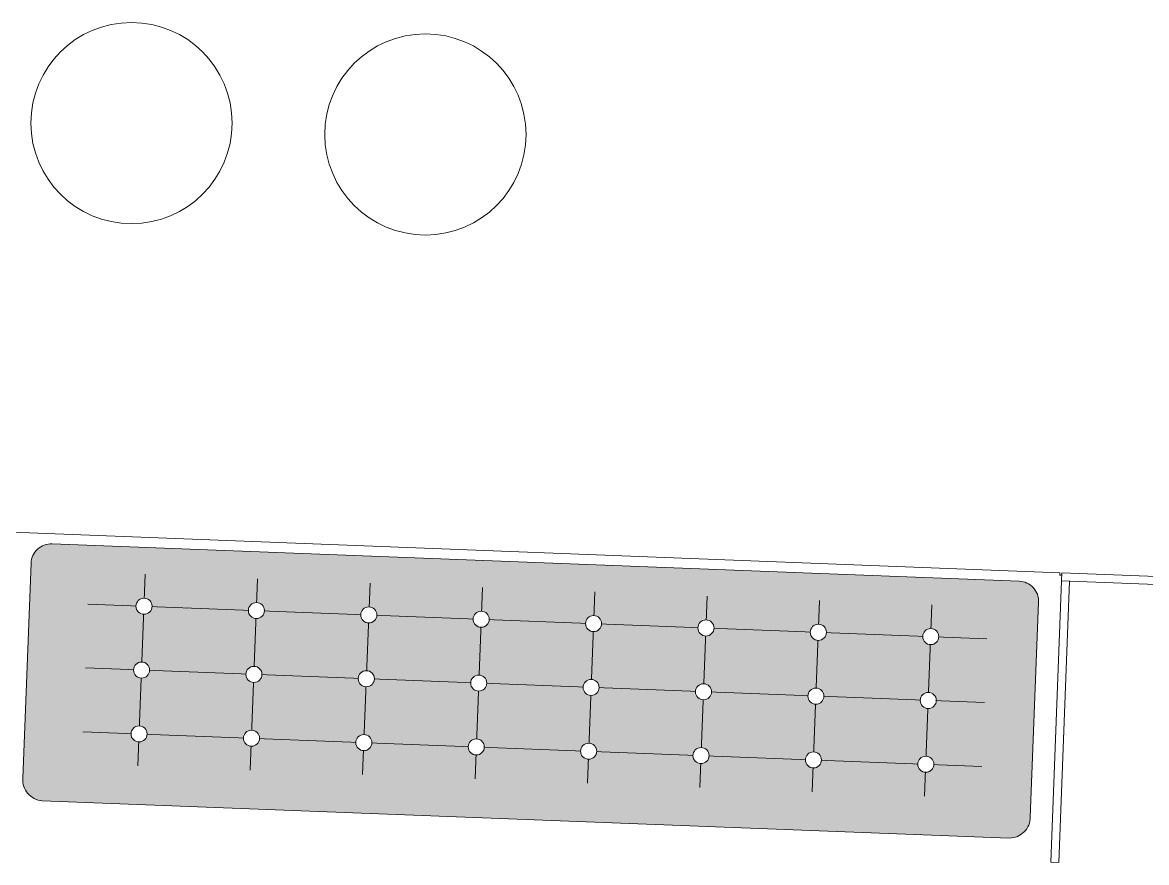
# Model space of a CAD drawing. Header units: millimetres. Extents: x 32078 to 83548, y -4690 to 56252.
# Drawn here: x 44369 to 47162, y 18677 to 20765 of the extents above; entities that cross this region are included whole.
import ezdxf

# ---------------------------------------------------------------- set-up
doc = ezdxf.new("R2010")
doc.units = ezdxf.units.MM
doc.header["$MEASUREMENT"] = 0
for name, color, linetype, lineweight in [('FIXT-JNRY-PART', 42, 'Continuous', 0), ('FURN-PLNT', 211, 'Continuous', 0), ('FURN-STOR', 213, 'Continuous', 0), ('WALL-LNIG', 1, 'Continuous', 0)]:
    doc.layers.add(name, color=color, linetype=linetype, lineweight=lineweight)

msp = doc.modelspace()

# ---------------------------------------------------------------- linework, layer by layer
at = {"layer": 'FURN-PLNT'}
for p, q in [((44674.5, 19393.6), (44656.1, 18917.7)), ((44953.7, 19382.8), (44935.3, 18906.9)), ((45232.9, 19372), (45214.5, 18896.1)), ((45512.2, 19361.2), (45493.8, 18885.3)), ((45791.4, 19350.4), (45773, 18874.5)), ((46070.6, 19339.7), (46052.3, 18863.7)), ((46349.9, 19328.9), (46331.5, 18853)), ((44531.8, 19319.7), (46765.7, 19233.4)), ((46629.1, 19318.1), (46610.7, 18842.2)), ((44525.7, 19161.1), (46759.5, 19074.7)), ((44519.5, 19002.4), (46753.4, 18916.1))]:
    msp.add_line(p, q, dxfattribs=at)
at = {"layer": 'FURN-STOR'}
for centre in [(44640.3, 20515.2), (45370.5, 20487)]:
    msp.add_circle(centre, 250, dxfattribs=at)

# ---------------------------------------------------------------- wipeouts: each hides what was drawn before it
for points in [[(46919.3, 18684.3), (46946.9, 19397.7), (46921.9, 19398.7), (46895.3, 18710.2)], [(44316.2, 18784.8), (44974.5, 18759.4), (44975.5, 18784.4), (44342.2, 18808.9)]]:
    msp.add_wipeout(points).dxf.layer = 'FIXT-JNRY-PART'

# ---------------------------------------------------------------- next in the draw order: linework, layer by layer
at = {"layer": 'FIXT-JNRY-PART', "flags": 128}
msp.add_lwpolyline([(44338.6, 19492.5), (44343.6, 19492.3), (44343.8, 19498.3), (46946.9, 19397.7), (46946.6, 19391.7), (46951.6, 19391.5)], dxfattribs=at)
at = {"layer": 'WALL-LNIG', "flags": 128}
msp.add_lwpolyline([(48256, 19347.1), (46951.9, 19397.5), (46951.1, 19377.5), (48255.2, 19327.1), (48256, 19347.1)], close=True, dxfattribs=at)

# ---------------------------------------------------------------- next in the draw order: wipeouts: each hides what was drawn before it
msp.add_wipeout([(45627.8, 18734.2), (44974.5, 18759.4), (44975.5, 18784.4), (45628.7, 18759.1)]).dxf.layer = 'FIXT-JNRY-PART'

# ---------------------------------------------------------------- next in the draw order: wipeouts: each hides what was drawn before it
msp.add_wipeout([(45627.8, 18734.2), (46281, 18708.9), (46282, 18733.9), (45628.7, 18759.1)]).dxf.layer = 'FIXT-JNRY-PART'

# ---------------------------------------------------------------- next in the draw order: wipeouts: each hides what was drawn before it
msp.add_wipeout([(46919.3, 18684.3), (46281, 18708.9), (46282, 18733.9), (46895.3, 18710.2)]).dxf.layer = 'FIXT-JNRY-PART'

# ---------------------------------------------------------------- next in the draw order: hatches: boundary and pattern name
at = {"layer": 'FURN-PLNT'}
msp.add_hatch(color=7, dxfattribs=at).paths.add_polyline_path([(44390.9, 19421.5, -0.414214), (44442.8, 19469.5), (46846, 19376.6, -0.414214), (46894, 19324.7), (46873.4, 18790.1, -0.414214), (46821.3, 18738.1), (44418.1, 18830.9, -0.414214), (44370.2, 18886.8)])

# ---------------------------------------------------------------- next in the draw order: linework, layer by layer
at = {"layer": 'FURN-PLNT', "flags": 128}
msp.add_lwpolyline([(44390.9, 19421.5, -0.414214), (44442.8, 19469.5), (46846, 19376.6, -0.414214), (46894, 19324.7), (46873.4, 18790.1, -0.414214), (46821.3, 18738.1), (44418.1, 18830.9, -0.414214), (44370.2, 18886.8), (44390.9, 19421.5)], format="xyb", close=True, dxfattribs=at)
at = {"layer": 'WALL-LNIG', "flags": 128}
msp.add_lwpolyline([(46944.1, 18677.3), (46971.1, 19376.8), (46951.1, 19377.5), (46924.1, 18678.1), (46944.1, 18677.3)], close=True, dxfattribs=at)

# ---------------------------------------------------------------- next in the draw order: wipeouts: each hides what was drawn before it
for points in [[(44691.4, 19313.5), (44691.4, 19314.8), (44691.3, 19316), (44691.2, 19317.3), (44691, 19318.5), (44690.6, 19319.7), (44690.3, 19320.9), (44689.8, 19322.1), (44689.3, 19323.2), (44688.7, 19324.3), (44688, 19325.4), (44687.3, 19326.4), (44686.5, 19327.4), (44685.6, 19328.3), (44684.7, 19329.2), (44683.8, 19330), (44682.8, 19330.8), (44681.7, 19331.4), (44680.6, 19332), (44679.5, 19332.6), (44678.3, 19333.1), (44677.1, 19333.5), (44675.9, 19333.8), (44674.7, 19334), (44673.4, 19334.2), (44672.2, 19334.3), (44670.9, 19334.3), (44669.7, 19334.2), (44668.4, 19334.1), (44667.2, 19333.8), (44666, 19333.5), (44664.8, 19333.2), (44663.6, 19332.7), (44662.5, 19332.2), (44661.3, 19331.6), (44660.3, 19330.9), (44659.3, 19330.2), (44658.3, 19329.4), (44657.4, 19328.5), (44656.5, 19327.6), (44655.7, 19326.7), (44654.9, 19325.7), (44654.3, 19324.6), (44653.6, 19323.5), (44653.1, 19322.4), (44652.6, 19321.2), (44652.2, 19320), (44651.9, 19318.8), (44651.7, 19317.6), (44651.5, 19316.3), (44651.4, 19315.1), (44651.4, 19313.8), (44651.5, 19312.6), (44651.6, 19311.3), (44651.9, 19310.1), (44652.2, 19308.9), (44652.5, 19307.7), (44653, 19306.5), (44653.5, 19305.3), (44654.1, 19304.2), (44654.8, 19303.2), (44655.5, 19302.1), (44656.3, 19301.2), (44657.2, 19300.3), (44658.1, 19299.4), (44659, 19298.6), (44660, 19297.8), (44661.1, 19297.2), (44662.2, 19296.5), (44663.3, 19296), (44664.5, 19295.5), (44665.7, 19295.1), (44666.9, 19294.8), (44668.1, 19294.6), (44669.4, 19294.4), (44670.6, 19294.3), (44671.9, 19294.3), (44673.1, 19294.4), (44674.4, 19294.5), (44675.6, 19294.7), (44676.8, 19295), (44678, 19295.4), (44679.2, 19295.9), (44680.4, 19296.4), (44681.5, 19297), (44682.5, 19297.7), (44683.5, 19298.4), (44684.5, 19299.2), (44685.4, 19300), (44686.3, 19301), (44687.1, 19301.9), (44687.9, 19302.9), (44688.5, 19304), (44689.2, 19305.1), (44689.7, 19306.2), (44690.2, 19307.4), (44690.6, 19308.6), (44690.9, 19309.8), (44691.1, 19311)], [(44970.6, 19302.7), (44970.6, 19304), (44970.6, 19305.2), (44970.4, 19306.5), (44970.2, 19307.7), (44969.9, 19308.9), (44969.5, 19310.1), (44969.1, 19311.3), (44968.5, 19312.5), (44967.9, 19313.6), (44967.3, 19314.6), (44966.5, 19315.6), (44965.7, 19316.6), (44964.9, 19317.5), (44964, 19318.4), (44963, 19319.2), (44962, 19320), (44960.9, 19320.6), (44959.8, 19321.3), (44958.7, 19321.8), (44957.6, 19322.3), (44956.4, 19322.7), (44955.1, 19323), (44953.9, 19323.2), (44952.7, 19323.4), (44951.4, 19323.5), (44950.2, 19323.5), (44948.9, 19323.4), (44947.7, 19323.3), (44946.4, 19323.1), (44945.2, 19322.7), (44944, 19322.4), (44942.8, 19321.9), (44941.7, 19321.4), (44940.6, 19320.8), (44939.5, 19320.1), (44938.5, 19319.4), (44937.5, 19318.6), (44936.6, 19317.7), (44935.7, 19316.8), (44934.9, 19315.9), (44934.2, 19314.9), (44933.5, 19313.8), (44932.9, 19312.7), (44932.3, 19311.6), (44931.9, 19310.4), (44931.5, 19309.2), (44931.2, 19308), (44930.9, 19306.8), (44930.7, 19305.5), (44930.7, 19304.3), (44930.6, 19303), (44930.7, 19301.8), (44930.9, 19300.5), (44931.1, 19299.3), (44931.4, 19298.1), (44931.8, 19296.9), (44932.2, 19295.7), (44932.8, 19294.5), (44933.4, 19293.4), (44934, 19292.4), (44934.7, 19291.4), (44935.5, 19290.4), (44936.4, 19289.5), (44937.3, 19288.6), (44938.3, 19287.8), (44939.3, 19287), (44940.3, 19286.4), (44941.4, 19285.7), (44942.6, 19285.2), (44943.7, 19284.7), (44944.9, 19284.3), (44946.1, 19284), (44947.4, 19283.8), (44948.6, 19283.6), (44949.9, 19283.5), (44951.1, 19283.5), (44952.4, 19283.6), (44953.6, 19283.7), (44954.9, 19284), (44956.1, 19284.3), (44957.3, 19284.6), (44958.5, 19285.1), (44959.6, 19285.6), (44960.7, 19286.2), (44961.8, 19286.9), (44962.8, 19287.6), (44963.8, 19288.4), (44964.7, 19289.3), (44965.5, 19290.2), (44966.4, 19291.1), (44967.1, 19292.1), (44967.8, 19293.2), (44968.4, 19294.3), (44968.9, 19295.4), (44969.4, 19296.6), (44969.8, 19297.8), (44970.1, 19299), (44970.4, 19300.2)], [(45249.9, 19291.9), (45249.9, 19293.2), (45249.8, 19294.4), (45249.7, 19295.7), (45249.4, 19296.9), (45249.1, 19298.2), (45248.7, 19299.3), (45248.3, 19300.5), (45247.8, 19301.7), (45247.2, 19302.8), (45246.5, 19303.8), (45245.8, 19304.9), (45245, 19305.8), (45244.1, 19306.7), (45243.2, 19307.6), (45242.2, 19308.4), (45241.2, 19309.2), (45240.2, 19309.9), (45239.1, 19310.5), (45238, 19311), (45236.8, 19311.5), (45235.6, 19311.9), (45234.4, 19312.2), (45233.1, 19312.4), (45231.9, 19312.6), (45230.6, 19312.7), (45229.4, 19312.7), (45228.1, 19312.6), (45226.9, 19312.5), (45225.7, 19312.3), (45224.4, 19312), (45223.2, 19311.6), (45222.1, 19311.1), (45220.9, 19310.6), (45219.8, 19310), (45218.8, 19309.3), (45217.7, 19308.6), (45216.8, 19307.8), (45215.8, 19307), (45215, 19306), (45214.2, 19305.1), (45213.4, 19304.1), (45212.7, 19303), (45212.1, 19301.9), (45211.6, 19300.8), (45211.1, 19299.6), (45210.7, 19298.4), (45210.4, 19297.2), (45210.1, 19296), (45210, 19294.7), (45209.9, 19293.5), (45209.9, 19292.2), (45210, 19291), (45210.1, 19289.7), (45210.3, 19288.5), (45210.6, 19287.3), (45211, 19286.1), (45211.5, 19284.9), (45212, 19283.8), (45212.6, 19282.7), (45213.3, 19281.6), (45214, 19280.6), (45214.8, 19279.6), (45215.6, 19278.7), (45216.5, 19277.8), (45217.5, 19277), (45218.5, 19276.2), (45219.6, 19275.6), (45220.7, 19275), (45221.8, 19274.4), (45223, 19273.9), (45224.2, 19273.5), (45225.4, 19273.2), (45226.6, 19273), (45227.9, 19272.8), (45229.1, 19272.7), (45230.4, 19272.7), (45231.6, 19272.8), (45232.9, 19272.9), (45234.1, 19273.2), (45235.3, 19273.5), (45236.5, 19273.8), (45237.7, 19274.3), (45238.8, 19274.8), (45239.9, 19275.4), (45241, 19276.1), (45242, 19276.8), (45243, 19277.6), (45243.9, 19278.5), (45244.8, 19279.4), (45245.6, 19280.3), (45246.3, 19281.3), (45247, 19282.4), (45247.6, 19283.5), (45248.2, 19284.6), (45248.6, 19285.8), (45249, 19287), (45249.4, 19288.2), (45249.6, 19289.4)], [(45529.1, 19281.1), (45529.1, 19282.4), (45529, 19283.7), (45528.9, 19284.9), (45528.7, 19286.1), (45528.4, 19287.4), (45528, 19288.6), (45527.5, 19289.7), (45527, 19290.9), (45526.4, 19292), (45525.7, 19293), (45525, 19294.1), (45524.2, 19295), (45523.4, 19296), (45522.4, 19296.8), (45521.5, 19297.6), (45520.5, 19298.4), (45519.4, 19299.1), (45518.3, 19299.7), (45517.2, 19300.2), (45516, 19300.7), (45514.8, 19301.1), (45513.6, 19301.4), (45512.4, 19301.6), (45511.1, 19301.8), (45509.9, 19301.9), (45508.6, 19301.9), (45507.4, 19301.8), (45506.1, 19301.7), (45504.9, 19301.5), (45503.7, 19301.2), (45502.5, 19300.8), (45501.3, 19300.3), (45500.2, 19299.8), (45499.1, 19299.2), (45498, 19298.5), (45497, 19297.8), (45496, 19297), (45495.1, 19296.2), (45494.2, 19295.3), (45493.4, 19294.3), (45492.7, 19293.3), (45492, 19292.2), (45491.4, 19291.1), (45490.8, 19290), (45490.3, 19288.8), (45489.9, 19287.6), (45489.6, 19286.4), (45489.4, 19285.2), (45489.2, 19283.9), (45489.1, 19282.7), (45489.1, 19281.4), (45489.2, 19280.2), (45489.3, 19278.9), (45489.6, 19277.7), (45489.9, 19276.5), (45490.2, 19275.3), (45490.7, 19274.1), (45491.2, 19273), (45491.8, 19271.9), (45492.5, 19270.8), (45493.2, 19269.8), (45494, 19268.8), (45494.9, 19267.9), (45495.8, 19267), (45496.7, 19266.2), (45497.8, 19265.5), (45498.8, 19264.8), (45499.9, 19264.2), (45501, 19263.6), (45502.2, 19263.2), (45503.4, 19262.8), (45504.6, 19262.4), (45505.8, 19262.2), (45507.1, 19262), (45508.3, 19261.9), (45509.6, 19261.9), (45510.9, 19262), (45512.1, 19262.1), (45513.3, 19262.4), (45514.6, 19262.7), (45515.8, 19263.1), (45516.9, 19263.5), (45518.1, 19264), (45519.2, 19264.6), (45520.2, 19265.3), (45521.3, 19266), (45522.2, 19266.8), (45523.2, 19267.7), (45524, 19268.6), (45524.8, 19269.5), (45525.6, 19270.6), (45526.3, 19271.6), (45526.9, 19272.7), (45527.4, 19273.8), (45527.9, 19275), (45528.3, 19276.2), (45528.6, 19277.4), (45528.8, 19278.6)], [(45808.3, 19270.4), (45808.3, 19271.6), (45808.3, 19272.9), (45808.1, 19274.1), (45807.9, 19275.3), (45807.6, 19276.6), (45807.2, 19277.8), (45806.8, 19278.9), (45806.2, 19280.1), (45805.6, 19281.2), (45805, 19282.2), (45804.2, 19283.3), (45803.4, 19284.2), (45802.6, 19285.2), (45801.7, 19286), (45800.7, 19286.8), (45799.7, 19287.6), (45798.7, 19288.3), (45797.6, 19288.9), (45796.4, 19289.4), (45795.3, 19289.9), (45794.1, 19290.3), (45792.9, 19290.6), (45791.6, 19290.9), (45790.4, 19291), (45789.1, 19291.1), (45787.9, 19291.1), (45786.6, 19291.1), (45785.4, 19290.9), (45784.1, 19290.7), (45782.9, 19290.4), (45781.7, 19290), (45780.5, 19289.5), (45779.4, 19289), (45778.3, 19288.4), (45777.2, 19287.7), (45776.2, 19287), (45775.2, 19286.2), (45774.3, 19285.4), (45773.4, 19284.5), (45772.6, 19283.5), (45771.9, 19282.5), (45771.2, 19281.4), (45770.6, 19280.3), (45770.1, 19279.2), (45769.6, 19278), (45769.2, 19276.8), (45768.9, 19275.6), (45768.6, 19274.4), (45768.5, 19273.2), (45768.4, 19271.9), (45768.4, 19270.6), (45768.4, 19269.4), (45768.6, 19268.1), (45768.8, 19266.9), (45769.1, 19265.7), (45769.5, 19264.5), (45769.9, 19263.3), (45770.5, 19262.2), (45771.1, 19261.1), (45771.7, 19260), (45772.5, 19259), (45773.3, 19258), (45774.1, 19257.1), (45775, 19256.2), (45776, 19255.4), (45777, 19254.7), (45778, 19254), (45779.1, 19253.4), (45780.3, 19252.8), (45781.4, 19252.4), (45782.6, 19252), (45783.8, 19251.6), (45785.1, 19251.4), (45786.3, 19251.2), (45787.6, 19251.1), (45788.8, 19251.1), (45790.1, 19251.2), (45791.3, 19251.4), (45792.6, 19251.6), (45793.8, 19251.9), (45795, 19252.3), (45796.2, 19252.7), (45797.3, 19253.2), (45798.4, 19253.8), (45799.5, 19254.5), (45800.5, 19255.2), (45801.5, 19256), (45802.4, 19256.9), (45803.3, 19257.8), (45804.1, 19258.8), (45804.8, 19259.8), (45805.5, 19260.8), (45806.1, 19261.9), (45806.6, 19263.1), (45807.1, 19264.2), (45807.5, 19265.4), (45807.8, 19266.6), (45808.1, 19267.9)], [(46087.6, 19259.6), (46087.6, 19260.8), (46087.5, 19262.1), (46087.4, 19263.3), (46087.1, 19264.6), (46086.8, 19265.8), (46086.5, 19267), (46086, 19268.1), (46085.5, 19269.3), (46084.9, 19270.4), (46084.2, 19271.5), (46083.5, 19272.5), (46082.7, 19273.5), (46081.8, 19274.4), (46080.9, 19275.2), (46080, 19276.1), (46078.9, 19276.8), (46077.9, 19277.5), (46076.8, 19278.1), (46075.7, 19278.6), (46074.5, 19279.1), (46073.3, 19279.5), (46072.1, 19279.8), (46070.9, 19280.1), (46069.6, 19280.2), (46068.4, 19280.3), (46067.1, 19280.3), (46065.8, 19280.3), (46064.6, 19280.1), (46063.4, 19279.9), (46062.1, 19279.6), (46060.9, 19279.2), (46059.8, 19278.7), (46058.6, 19278.2), (46057.5, 19277.6), (46056.5, 19277), (46055.4, 19276.2), (46054.5, 19275.4), (46053.5, 19274.6), (46052.7, 19273.7), (46051.9, 19272.7), (46051.1, 19271.7), (46050.4, 19270.6), (46049.8, 19269.5), (46049.3, 19268.4), (46048.8, 19267.2), (46048.4, 19266.1), (46048.1, 19264.8), (46047.9, 19263.6), (46047.7, 19262.4), (46047.6, 19261.1), (46047.6, 19259.9), (46047.7, 19258.6), (46047.8, 19257.3), (46048, 19256.1), (46048.3, 19254.9), (46048.7, 19253.7), (46049.2, 19252.5), (46049.7, 19251.4), (46050.3, 19250.3), (46051, 19249.2), (46051.7, 19248.2), (46052.5, 19247.2), (46053.3, 19246.3), (46054.3, 19245.4), (46055.2, 19244.6), (46056.2, 19243.9), (46057.3, 19243.2), (46058.4, 19242.6), (46059.5, 19242), (46060.7, 19241.6), (46061.9, 19241.2), (46063.1, 19240.8), (46064.3, 19240.6), (46065.6, 19240.4), (46066.8, 19240.4), (46068.1, 19240.3), (46069.3, 19240.4), (46070.6, 19240.6), (46071.8, 19240.8), (46073, 19241.1), (46074.2, 19241.5), (46075.4, 19241.9), (46076.5, 19242.5), (46077.6, 19243), (46078.7, 19243.7), (46079.7, 19244.4), (46080.7, 19245.2), (46081.6, 19246.1), (46082.5, 19247), (46083.3, 19248), (46084, 19249), (46084.7, 19250), (46085.3, 19251.1), (46085.9, 19252.3), (46086.4, 19253.4), (46086.7, 19254.6), (46087.1, 19255.8), (46087.3, 19257.1)], [(46366.8, 19248.8), (46366.8, 19250), (46366.7, 19251.3), (46366.6, 19252.5), (46366.4, 19253.8), (46366.1, 19255), (46365.7, 19256.2), (46365.2, 19257.4), (46364.7, 19258.5), (46364.1, 19259.6), (46363.4, 19260.7), (46362.7, 19261.7), (46361.9, 19262.7), (46361.1, 19263.6), (46360.2, 19264.5), (46359.2, 19265.3), (46358.2, 19266), (46357.1, 19266.7), (46356, 19267.3), (46354.9, 19267.8), (46353.7, 19268.3), (46352.5, 19268.7), (46351.3, 19269), (46350.1, 19269.3), (46348.8, 19269.4), (46347.6, 19269.5), (46346.3, 19269.5), (46345.1, 19269.5), (46343.8, 19269.3), (46342.6, 19269.1), (46341.4, 19268.8), (46340.2, 19268.4), (46339, 19268), (46337.9, 19267.4), (46336.8, 19266.8), (46335.7, 19266.2), (46334.7, 19265.4), (46333.7, 19264.6), (46332.8, 19263.8), (46331.9, 19262.9), (46331.1, 19261.9), (46330.4, 19260.9), (46329.7, 19259.8), (46329.1, 19258.8), (46328.5, 19257.6), (46328.1, 19256.5), (46327.7, 19255.3), (46327.3, 19254), (46327.1, 19252.8), (46326.9, 19251.6), (46326.8, 19250.3), (46326.8, 19249.1), (46326.9, 19247.8), (46327, 19246.6), (46327.3, 19245.3), (46327.6, 19244.1), (46328, 19242.9), (46328.4, 19241.7), (46328.9, 19240.6), (46329.5, 19239.5), (46330.2, 19238.4), (46330.9, 19237.4), (46331.7, 19236.4), (46332.6, 19235.5), (46333.5, 19234.6), (46334.4, 19233.8), (46335.5, 19233.1), (46336.5, 19232.4), (46337.6, 19231.8), (46338.7, 19231.2), (46339.9, 19230.8), (46341.1, 19230.4), (46342.3, 19230.1), (46343.5, 19229.8), (46344.8, 19229.6), (46346, 19229.6), (46347.3, 19229.6), (46348.6, 19229.6), (46349.8, 19229.8), (46351, 19230), (46352.3, 19230.3), (46353.5, 19230.7), (46354.6, 19231.1), (46355.8, 19231.7), (46356.9, 19232.3), (46357.9, 19232.9), (46359, 19233.7), (46359.9, 19234.4), (46360.9, 19235.3), (46361.7, 19236.2), (46362.5, 19237.2), (46363.3, 19238.2), (46364, 19239.2), (46364.6, 19240.3), (46365.1, 19241.5), (46365.6, 19242.6), (46366, 19243.8), (46366.3, 19245), (46366.6, 19246.3)], [(46646, 19238), (46646.1, 19239.2), (46646, 19240.5), (46645.8, 19241.7), (46645.6, 19243), (46645.3, 19244.2), (46644.9, 19245.4), (46644.5, 19246.6), (46643.9, 19247.7), (46643.3, 19248.8), (46642.7, 19249.9), (46641.9, 19250.9), (46641.2, 19251.9), (46640.3, 19252.8), (46639.4, 19253.7), (46638.4, 19254.5), (46637.4, 19255.2), (46636.4, 19255.9), (46635.3, 19256.5), (46634.1, 19257.1), (46633, 19257.5), (46631.8, 19257.9), (46630.6, 19258.2), (46629.3, 19258.5), (46628.1, 19258.7), (46626.8, 19258.7), (46625.6, 19258.7), (46624.3, 19258.7), (46623.1, 19258.5), (46621.8, 19258.3), (46620.6, 19258), (46619.4, 19257.6), (46618.2, 19257.2), (46617.1, 19256.6), (46616, 19256), (46614.9, 19255.4), (46613.9, 19254.6), (46612.9, 19253.9), (46612, 19253), (46611.1, 19252.1), (46610.3, 19251.1), (46609.6, 19250.1), (46608.9, 19249.1), (46608.3, 19248), (46607.8, 19246.8), (46607.3, 19245.7), (46606.9, 19244.5), (46606.6, 19243.3), (46606.3, 19242), (46606.2, 19240.8), (46606.1, 19239.5), (46606.1, 19238.3), (46606.1, 19237), (46606.3, 19235.8), (46606.5, 19234.5), (46606.8, 19233.3), (46607.2, 19232.1), (46607.6, 19230.9), (46608.2, 19229.8), (46608.8, 19228.7), (46609.4, 19227.6), (46610.2, 19226.6), (46611, 19225.6), (46611.8, 19224.7), (46612.7, 19223.8), (46613.7, 19223), (46614.7, 19222.3), (46615.8, 19221.6), (46616.8, 19221), (46618, 19220.5), (46619.1, 19220), (46620.3, 19219.6), (46621.6, 19219.3), (46622.8, 19219), (46624, 19218.9), (46625.3, 19218.8), (46626.5, 19218.8), (46627.8, 19218.8), (46629, 19219), (46630.3, 19219.2), (46631.5, 19219.5), (46632.7, 19219.9), (46633.9, 19220.3), (46635, 19220.9), (46636.1, 19221.5), (46637.2, 19222.1), (46638.2, 19222.9), (46639.2, 19223.7), (46640.1, 19224.5), (46641, 19225.4), (46641.8, 19226.4), (46642.5, 19227.4), (46643.2, 19228.4), (46643.8, 19229.5), (46644.4, 19230.7), (46644.8, 19231.8), (46645.2, 19233), (46645.5, 19234.2), (46645.8, 19235.5)], [(44685.3, 19154.9), (44685.3, 19156.1), (44685.2, 19157.4), (44685, 19158.6), (44684.8, 19159.9), (44684.5, 19161.1), (44684.1, 19162.3), (44683.7, 19163.5), (44683.2, 19164.6), (44682.6, 19165.7), (44681.9, 19166.8), (44681.2, 19167.8), (44680.4, 19168.8), (44679.5, 19169.7), (44678.6, 19170.6), (44677.6, 19171.4), (44676.6, 19172.1), (44675.6, 19172.8), (44674.5, 19173.4), (44673.3, 19174), (44672.2, 19174.4), (44671, 19174.8), (44669.8, 19175.1), (44668.5, 19175.4), (44667.3, 19175.6), (44666, 19175.6), (44664.8, 19175.6), (44663.5, 19175.6), (44662.3, 19175.4), (44661.1, 19175.2), (44659.8, 19174.9), (44658.6, 19174.5), (44657.5, 19174.1), (44656.3, 19173.5), (44655.2, 19172.9), (44654.2, 19172.3), (44653.1, 19171.5), (44652.2, 19170.8), (44651.2, 19169.9), (44650.4, 19169), (44649.6, 19168), (44648.8, 19167), (44648.1, 19166), (44647.5, 19164.9), (44647, 19163.7), (44646.5, 19162.6), (44646.1, 19161.4), (44645.8, 19160.2), (44645.5, 19158.9), (44645.4, 19157.7), (44645.3, 19156.4), (44645.3, 19155.2), (44645.3, 19153.9), (44645.5, 19152.7), (44645.7, 19151.4), (44646, 19150.2), (44646.4, 19149), (44646.9, 19147.8), (44647.4, 19146.7), (44648, 19145.6), (44648.7, 19144.5), (44649.4, 19143.5), (44650.2, 19142.5), (44651, 19141.6), (44651.9, 19140.7), (44652.9, 19139.9), (44653.9, 19139.2), (44655, 19138.5), (44656.1, 19137.9), (44657.2, 19137.4), (44658.4, 19136.9), (44659.6, 19136.5), (44660.8, 19136.2), (44662, 19135.9), (44663.2, 19135.8), (44664.5, 19135.7), (44665.8, 19135.7), (44667, 19135.7), (44668.3, 19135.9), (44669.5, 19136.1), (44670.7, 19136.4), (44671.9, 19136.8), (44673.1, 19137.2), (44674.2, 19137.8), (44675.3, 19138.4), (44676.4, 19139), (44677.4, 19139.8), (44678.4, 19140.6), (44679.3, 19141.4), (44680.2, 19142.3), (44681, 19143.3), (44681.7, 19144.3), (44682.4, 19145.4), (44683, 19146.4), (44683.6, 19147.6), (44684, 19148.7), (44684.4, 19149.9), (44684.8, 19151.2), (44685, 19152.4)], [(44964.5, 19144.1), (44964.5, 19145.3), (44964.4, 19146.6), (44964.3, 19147.9), (44964.1, 19149.1), (44963.8, 19150.3), (44963.4, 19151.5), (44962.9, 19152.7), (44962.4, 19153.8), (44961.8, 19154.9), (44961.1, 19156), (44960.4, 19157), (44959.6, 19158), (44958.8, 19158.9), (44957.8, 19159.8), (44956.9, 19160.6), (44955.9, 19161.3), (44954.8, 19162), (44953.7, 19162.6), (44952.6, 19163.2), (44951.4, 19163.6), (44950.2, 19164), (44949, 19164.4), (44947.8, 19164.6), (44946.5, 19164.8), (44945.3, 19164.8), (44944, 19164.9), (44942.8, 19164.8), (44941.5, 19164.6), (44940.3, 19164.4), (44939.1, 19164.1), (44937.9, 19163.7), (44936.7, 19163.3), (44935.6, 19162.7), (44934.5, 19162.2), (44933.4, 19161.5), (44932.4, 19160.8), (44931.4, 19160), (44930.5, 19159.1), (44929.6, 19158.2), (44928.8, 19157.2), (44928, 19156.2), (44927.4, 19155.2), (44926.8, 19154.1), (44926.2, 19152.9), (44925.7, 19151.8), (44925.3, 19150.6), (44925, 19149.4), (44924.8, 19148.1), (44924.6, 19146.9), (44924.5, 19145.6), (44924.5, 19144.4), (44924.6, 19143.1), (44924.7, 19141.9), (44925, 19140.6), (44925.3, 19139.4), (44925.6, 19138.2), (44926.1, 19137.1), (44926.6, 19135.9), (44927.2, 19134.8), (44927.9, 19133.7), (44928.6, 19132.7), (44929.4, 19131.7), (44930.3, 19130.8), (44931.2, 19130), (44932.1, 19129.1), (44933.1, 19128.4), (44934.2, 19127.7), (44935.3, 19127.1), (44936.4, 19126.6), (44937.6, 19126.1), (44938.8, 19125.7), (44940, 19125.4), (44941.2, 19125.1), (44942.5, 19125), (44943.7, 19124.9), (44945, 19124.9), (44946.2, 19124.9), (44947.5, 19125.1), (44948.7, 19125.3), (44950, 19125.6), (44951.1, 19126), (44952.3, 19126.5), (44953.5, 19127), (44954.6, 19127.6), (44955.6, 19128.2), (44956.7, 19129), (44957.6, 19129.8), (44958.5, 19130.6), (44959.4, 19131.5), (44960.2, 19132.5), (44961, 19133.5), (44961.7, 19134.6), (44962.3, 19135.7), (44962.8, 19136.8), (44963.3, 19138), (44963.7, 19139.1), (44964, 19140.4), (44964.2, 19141.6)], [(45243.7, 19133.3), (45243.7, 19134.6), (45243.7, 19135.8), (45243.5, 19137.1), (45243.3, 19138.3), (45243, 19139.5), (45242.6, 19140.7), (45242.2, 19141.9), (45241.6, 19143), (45241, 19144.1), (45240.4, 19145.2), (45239.6, 19146.2), (45238.8, 19147.2), (45238, 19148.1), (45237.1, 19149), (45236.1, 19149.8), (45235.1, 19150.5), (45234.1, 19151.2), (45233, 19151.8), (45231.8, 19152.4), (45230.7, 19152.8), (45229.5, 19153.2), (45228.2, 19153.6), (45227, 19153.8), (45225.8, 19154), (45224.5, 19154.1), (45223.3, 19154.1), (45222, 19154), (45220.8, 19153.8), (45219.5, 19153.6), (45218.3, 19153.3), (45217.1, 19152.9), (45215.9, 19152.5), (45214.8, 19152), (45213.7, 19151.4), (45212.6, 19150.7), (45211.6, 19150), (45210.6, 19149.2), (45209.7, 19148.3), (45208.8, 19147.4), (45208, 19146.4), (45207.3, 19145.4), (45206.6, 19144.4), (45206, 19143.3), (45205.4, 19142.1), (45205, 19141), (45204.6, 19139.8), (45204.3, 19138.6), (45204, 19137.3), (45203.8, 19136.1), (45203.8, 19134.8), (45203.8, 19133.6), (45203.8, 19132.3), (45204, 19131.1), (45204.2, 19129.9), (45204.5, 19128.6), (45204.9, 19127.4), (45205.3, 19126.3), (45205.9, 19125.1), (45206.5, 19124), (45207.1, 19123), (45207.9, 19121.9), (45208.6, 19121), (45209.5, 19120), (45210.4, 19119.2), (45211.4, 19118.4), (45212.4, 19117.6), (45213.4, 19116.9), (45214.5, 19116.3), (45215.7, 19115.8), (45216.8, 19115.3), (45218, 19114.9), (45219.2, 19114.6), (45220.5, 19114.3), (45221.7, 19114.2), (45223, 19114.1), (45224.2, 19114.1), (45225.5, 19114.1), (45226.7, 19114.3), (45228, 19114.5), (45229.2, 19114.8), (45230.4, 19115.2), (45231.6, 19115.7), (45232.7, 19116.2), (45233.8, 19116.8), (45234.9, 19117.5), (45235.9, 19118.2), (45236.9, 19119), (45237.8, 19119.8), (45238.7, 19120.7), (45239.5, 19121.7), (45240.2, 19122.7), (45240.9, 19123.8), (45241.5, 19124.9), (45242, 19126), (45242.5, 19127.2), (45242.9, 19128.4), (45243.2, 19129.6), (45243.5, 19130.8)], [(45523, 19122.5), (45523, 19123.8), (45522.9, 19125), (45522.8, 19126.3), (45522.5, 19127.5), (45522.2, 19128.7), (45521.8, 19129.9), (45521.4, 19131.1), (45520.9, 19132.2), (45520.3, 19133.3), (45519.6, 19134.4), (45518.9, 19135.4), (45518.1, 19136.4), (45517.2, 19137.3), (45516.3, 19138.2), (45515.4, 19139), (45514.3, 19139.7), (45513.3, 19140.4), (45512.2, 19141), (45511.1, 19141.6), (45509.9, 19142), (45508.7, 19142.4), (45507.5, 19142.8), (45506.3, 19143), (45505, 19143.2), (45503.8, 19143.3), (45502.5, 19143.3), (45501.2, 19143.2), (45500, 19143.1), (45498.8, 19142.8), (45497.5, 19142.5), (45496.3, 19142.1), (45495.2, 19141.7), (45494, 19141.2), (45492.9, 19140.6), (45491.9, 19139.9), (45490.8, 19139.2), (45489.9, 19138.4), (45488.9, 19137.5), (45488.1, 19136.6), (45487.3, 19135.7), (45486.5, 19134.6), (45485.8, 19133.6), (45485.2, 19132.5), (45484.7, 19131.4), (45484.2, 19130.2), (45483.8, 19129), (45483.5, 19127.8), (45483.3, 19126.6), (45483.1, 19125.3), (45483, 19124.1), (45483, 19122.8), (45483.1, 19121.5), (45483.2, 19120.3), (45483.4, 19119.1), (45483.7, 19117.8), (45484.1, 19116.6), (45484.6, 19115.5), (45485.1, 19114.3), (45485.7, 19113.2), (45486.4, 19112.2), (45487.1, 19111.1), (45487.9, 19110.2), (45488.7, 19109.2), (45489.6, 19108.4), (45490.6, 19107.6), (45491.6, 19106.8), (45492.7, 19106.1), (45493.8, 19105.5), (45494.9, 19105), (45496.1, 19104.5), (45497.3, 19104.1), (45498.5, 19103.8), (45499.7, 19103.6), (45501, 19103.4), (45502.2, 19103.3), (45503.5, 19103.3), (45504.7, 19103.4), (45506, 19103.5), (45507.2, 19103.7), (45508.4, 19104), (45509.6, 19104.4), (45510.8, 19104.9), (45511.9, 19105.4), (45513, 19106), (45514.1, 19106.7), (45515.1, 19107.4), (45516.1, 19108.2), (45517, 19109), (45517.9, 19109.9), (45518.7, 19110.9), (45519.4, 19111.9), (45520.1, 19113), (45520.7, 19114.1), (45521.3, 19115.2), (45521.7, 19116.4), (45522.1, 19117.6), (45522.5, 19118.8), (45522.7, 19120)], [(45802.2, 19111.7), (45802.2, 19113), (45802.1, 19114.2), (45802, 19115.5), (45801.8, 19116.7), (45801.5, 19117.9), (45801.1, 19119.1), (45800.6, 19120.3), (45800.1, 19121.4), (45799.5, 19122.5), (45798.8, 19123.6), (45798.1, 19124.6), (45797.3, 19125.6), (45796.5, 19126.5), (45795.6, 19127.4), (45794.6, 19128.2), (45793.6, 19129), (45792.5, 19129.6), (45791.4, 19130.2), (45790.3, 19130.8), (45789.1, 19131.3), (45787.9, 19131.7), (45786.7, 19132), (45785.5, 19132.2), (45784.2, 19132.4), (45783, 19132.5), (45781.7, 19132.5), (45780.5, 19132.4), (45779.2, 19132.3), (45778, 19132), (45776.8, 19131.7), (45775.6, 19131.4), (45774.4, 19130.9), (45773.3, 19130.4), (45772.2, 19129.8), (45771.1, 19129.1), (45770.1, 19128.4), (45769.1, 19127.6), (45768.2, 19126.7), (45767.3, 19125.8), (45766.5, 19124.9), (45765.8, 19123.9), (45765.1, 19122.8), (45764.5, 19121.7), (45763.9, 19120.6), (45763.4, 19119.4), (45763.1, 19118.2), (45762.7, 19117), (45762.5, 19115.8), (45762.3, 19114.5), (45762.2, 19113.3), (45762.2, 19112), (45762.3, 19110.8), (45762.4, 19109.5), (45762.7, 19108.3), (45763, 19107), (45763.4, 19105.9), (45763.8, 19104.7), (45764.3, 19103.5), (45764.9, 19102.4), (45765.6, 19101.4), (45766.3, 19100.3), (45767.1, 19099.4), (45768, 19098.5), (45768.9, 19097.6), (45769.8, 19096.8), (45770.9, 19096), (45771.9, 19095.3), (45773, 19094.7), (45774.1, 19094.2), (45775.3, 19093.7), (45776.5, 19093.3), (45777.7, 19093), (45778.9, 19092.8), (45780.2, 19092.6), (45781.4, 19092.5), (45782.7, 19092.5), (45784, 19092.6), (45785.2, 19092.7), (45786.4, 19092.9), (45787.7, 19093.2), (45788.9, 19093.6), (45790, 19094.1), (45791.2, 19094.6), (45792.3, 19095.2), (45793.3, 19095.9), (45794.4, 19096.6), (45795.3, 19097.4), (45796.3, 19098.2), (45797.1, 19099.2), (45797.9, 19100.1), (45798.7, 19101.1), (45799.4, 19102.2), (45800, 19103.3), (45800.5, 19104.4), (45801, 19105.6), (45801.4, 19106.8), (45801.7, 19108), (45801.9, 19109.2)], [(46081.4, 19100.9), (46081.4, 19102.2), (46081.4, 19103.4), (46081.2, 19104.7), (46081, 19105.9), (46080.7, 19107.1), (46080.3, 19108.3), (46079.9, 19109.5), (46079.3, 19110.7), (46078.7, 19111.8), (46078.1, 19112.8), (46077.3, 19113.8), (46076.6, 19114.8), (46075.7, 19115.7), (46074.8, 19116.6), (46073.8, 19117.4), (46072.8, 19118.2), (46071.8, 19118.8), (46070.7, 19119.5), (46069.5, 19120), (46068.4, 19120.5), (46067.2, 19120.9), (46066, 19121.2), (46064.7, 19121.4), (46063.5, 19121.6), (46062.2, 19121.7), (46061, 19121.7), (46059.7, 19121.6), (46058.5, 19121.5), (46057.2, 19121.2), (46056, 19120.9), (46054.8, 19120.6), (46053.6, 19120.1), (46052.5, 19119.6), (46051.4, 19119), (46050.3, 19118.3), (46049.3, 19117.6), (46048.3, 19116.8), (46047.4, 19115.9), (46046.5, 19115), (46045.7, 19114.1), (46045, 19113.1), (46044.3, 19112), (46043.7, 19110.9), (46043.2, 19109.8), (46042.7, 19108.6), (46042.3, 19107.4), (46042, 19106.2), (46041.7, 19105), (46041.6, 19103.7), (46041.5, 19102.5), (46041.5, 19101.2), (46041.5, 19100), (46041.7, 19098.7), (46041.9, 19097.5), (46042.2, 19096.3), (46042.6, 19095.1), (46043, 19093.9), (46043.6, 19092.7), (46044.2, 19091.6), (46044.8, 19090.6), (46045.6, 19089.6), (46046.4, 19088.6), (46047.2, 19087.7), (46048.1, 19086.8), (46049.1, 19086), (46050.1, 19085.2), (46051.1, 19084.6), (46052.2, 19083.9), (46053.4, 19083.4), (46054.5, 19082.9), (46055.7, 19082.5), (46057, 19082.2), (46058.2, 19082), (46059.4, 19081.8), (46060.7, 19081.7), (46061.9, 19081.7), (46063.2, 19081.8), (46064.4, 19081.9), (46065.7, 19082.1), (46066.9, 19082.5), (46068.1, 19082.8), (46069.3, 19083.3), (46070.4, 19083.8), (46071.5, 19084.4), (46072.6, 19085.1), (46073.6, 19085.8), (46074.6, 19086.6), (46075.5, 19087.5), (46076.4, 19088.4), (46077.2, 19089.3), (46077.9, 19090.3), (46078.6, 19091.4), (46079.2, 19092.5), (46079.8, 19093.6), (46080.2, 19094.8), (46080.6, 19096), (46080.9, 19097.2), (46081.2, 19098.4)], [(46360.7, 19090.1), (46360.7, 19091.4), (46360.6, 19092.6), (46360.5, 19093.9), (46360.2, 19095.1), (46359.9, 19096.3), (46359.6, 19097.5), (46359.1, 19098.7), (46358.6, 19099.9), (46358, 19101), (46357.3, 19102), (46356.6, 19103.1), (46355.8, 19104), (46354.9, 19104.9), (46354, 19105.8), (46353.1, 19106.6), (46352.1, 19107.4), (46351, 19108), (46349.9, 19108.7), (46348.8, 19109.2), (46347.6, 19109.7), (46346.4, 19110.1), (46345.2, 19110.4), (46344, 19110.6), (46342.7, 19110.8), (46341.5, 19110.9), (46340.2, 19110.9), (46339, 19110.8), (46337.7, 19110.7), (46336.5, 19110.5), (46335.2, 19110.2), (46334.1, 19109.8), (46332.9, 19109.3), (46331.7, 19108.8), (46330.6, 19108.2), (46329.6, 19107.5), (46328.5, 19106.8), (46327.6, 19106), (46326.6, 19105.2), (46325.8, 19104.2), (46325, 19103.3), (46324.2, 19102.3), (46323.5, 19101.2), (46322.9, 19100.1), (46322.4, 19099), (46321.9, 19097.8), (46321.5, 19096.6), (46321.2, 19095.4), (46321, 19094.2), (46320.8, 19092.9), (46320.7, 19091.7), (46320.7, 19090.4), (46320.8, 19089.2), (46320.9, 19087.9), (46321.1, 19086.7), (46321.4, 19085.5), (46321.8, 19084.3), (46322.3, 19083.1), (46322.8, 19082), (46323.4, 19080.9), (46324.1, 19079.8), (46324.8, 19078.8), (46325.6, 19077.8), (46326.4, 19076.9), (46327.4, 19076), (46328.3, 19075.2), (46329.3, 19074.4), (46330.4, 19073.8), (46331.5, 19073.2), (46332.6, 19072.6), (46333.8, 19072.1), (46335, 19071.7), (46336.2, 19071.4), (46337.4, 19071.2), (46338.7, 19071), (46339.9, 19070.9), (46341.2, 19070.9), (46342.4, 19071), (46343.7, 19071.1), (46344.9, 19071.4), (46346.1, 19071.7), (46347.3, 19072), (46348.5, 19072.5), (46349.6, 19073), (46350.7, 19073.6), (46351.8, 19074.3), (46352.8, 19075), (46353.8, 19075.8), (46354.7, 19076.7), (46355.6, 19077.6), (46356.4, 19078.5), (46357.1, 19079.5), (46357.8, 19080.6), (46358.4, 19081.7), (46359, 19082.8), (46359.5, 19084), (46359.9, 19085.2), (46360.2, 19086.4), (46360.4, 19087.6)], [(46639.9, 19079.3), (46639.9, 19080.6), (46639.9, 19081.9), (46639.7, 19083.1), (46639.5, 19084.3), (46639.2, 19085.6), (46638.8, 19086.8), (46638.3, 19087.9), (46637.8, 19089.1), (46637.2, 19090.2), (46636.5, 19091.2), (46635.8, 19092.3), (46635, 19093.2), (46634.2, 19094.2), (46633.3, 19095), (46632.3, 19095.8), (46631.3, 19096.6), (46630.2, 19097.3), (46629.1, 19097.9), (46628, 19098.4), (46626.8, 19098.9), (46625.6, 19099.3), (46624.4, 19099.6), (46623.2, 19099.8), (46622, 19100), (46620.7, 19100.1), (46619.4, 19100.1), (46618.2, 19100), (46616.9, 19099.9), (46615.7, 19099.7), (46614.5, 19099.4), (46613.3, 19099), (46612.1, 19098.5), (46611, 19098), (46609.9, 19097.4), (46608.8, 19096.7), (46607.8, 19096), (46606.8, 19095.2), (46605.9, 19094.4), (46605, 19093.5), (46604.2, 19092.5), (46603.5, 19091.5), (46602.8, 19090.4), (46602.2, 19089.3), (46601.6, 19088.2), (46601.2, 19087), (46600.8, 19085.8), (46600.4, 19084.6), (46600.2, 19083.4), (46600, 19082.1), (46599.9, 19080.9), (46599.9, 19079.6), (46600, 19078.4), (46600.2, 19077.1), (46600.4, 19075.9), (46600.7, 19074.7), (46601.1, 19073.5), (46601.5, 19072.3), (46602, 19071.2), (46602.6, 19070.1), (46603.3, 19069), (46604, 19068), (46604.8, 19067), (46605.7, 19066.1), (46606.6, 19065.2), (46607.6, 19064.4), (46608.6, 19063.7), (46609.6, 19063), (46610.7, 19062.4), (46611.9, 19061.8), (46613, 19061.3), (46614.2, 19061), (46615.4, 19060.6), (46616.7, 19060.4), (46617.9, 19060.2), (46619.2, 19060.1), (46620.4, 19060.1), (46621.7, 19060.2), (46622.9, 19060.3), (46624.1, 19060.6), (46625.4, 19060.9), (46626.6, 19061.3), (46627.7, 19061.7), (46628.9, 19062.2), (46630, 19062.8), (46631, 19063.5), (46632.1, 19064.2), (46633, 19065), (46634, 19065.9), (46634.8, 19066.8), (46635.6, 19067.7), (46636.4, 19068.8), (46637.1, 19069.8), (46637.7, 19070.9), (46638.2, 19072), (46638.7, 19073.2), (46639.1, 19074.4), (46639.4, 19075.6), (46639.7, 19076.8)], [(44679.1, 18996.2), (44679.1, 18997.5), (44679.1, 18998.8), (44678.9, 19000), (44678.7, 19001.2), (44678.4, 19002.5), (44678, 19003.7), (44677.6, 19004.8), (44677, 19006), (44676.4, 19007.1), (44675.8, 19008.1), (44675, 19009.2), (44674.2, 19010.1), (44673.4, 19011.1), (44672.5, 19011.9), (44671.5, 19012.7), (44670.5, 19013.5), (44669.4, 19014.2), (44668.4, 19014.8), (44667.2, 19015.3), (44666.1, 19015.8), (44664.9, 19016.2), (44663.6, 19016.5), (44662.4, 19016.7), (44661.2, 19016.9), (44659.9, 19017), (44658.7, 19017), (44657.4, 19016.9), (44656.2, 19016.8), (44654.9, 19016.6), (44653.7, 19016.3), (44652.5, 19015.9), (44651.3, 19015.4), (44650.2, 19014.9), (44649.1, 19014.3), (44648, 19013.6), (44647, 19012.9), (44646, 19012.1), (44645.1, 19011.3), (44644.2, 19010.4), (44643.4, 19009.4), (44642.7, 19008.4), (44642, 19007.3), (44641.4, 19006.2), (44640.8, 19005.1), (44640.4, 19003.9), (44640, 19002.7), (44639.7, 19001.5), (44639.4, 19000.3), (44639.2, 18999), (44639.2, 18997.8), (44639.1, 18996.5), (44639.2, 18995.3), (44639.4, 18994), (44639.6, 18992.8), (44639.9, 18991.6), (44640.3, 18990.4), (44640.7, 18989.2), (44641.3, 18988.1), (44641.9, 18987), (44642.5, 18985.9), (44643.3, 18984.9), (44644, 18983.9), (44644.9, 18983), (44645.8, 18982.1), (44646.8, 18981.3), (44647.8, 18980.6), (44648.8, 18979.9), (44649.9, 18979.3), (44651.1, 18978.7), (44652.2, 18978.3), (44653.4, 18977.9), (44654.6, 18977.5), (44655.9, 18977.3), (44657.1, 18977.1), (44658.4, 18977), (44659.6, 18977), (44660.9, 18977.1), (44662.1, 18977.2), (44663.4, 18977.5), (44664.6, 18977.8), (44665.8, 18978.2), (44667, 18978.6), (44668.1, 18979.1), (44669.2, 18979.7), (44670.3, 18980.4), (44671.3, 18981.1), (44672.3, 18981.9), (44673.2, 18982.8), (44674, 18983.7), (44674.9, 18984.6), (44675.6, 18985.7), (44676.3, 18986.7), (44676.9, 18987.8), (44677.4, 18988.9), (44677.9, 18990.1), (44678.3, 18991.3), (44678.6, 18992.5), (44678.9, 18993.7)], [(44958.4, 18985.5), (44958.4, 18986.7), (44958.3, 18988), (44958.2, 18989.2), (44957.9, 18990.4), (44957.6, 18991.7), (44957.2, 18992.9), (44956.8, 18994), (44956.3, 18995.2), (44955.7, 18996.3), (44955, 18997.3), (44954.3, 18998.4), (44953.5, 18999.3), (44952.6, 19000.3), (44951.7, 19001.1), (44950.8, 19001.9), (44949.7, 19002.7), (44948.7, 19003.4), (44947.6, 19004), (44946.5, 19004.5), (44945.3, 19005), (44944.1, 19005.4), (44942.9, 19005.7), (44941.6, 19006), (44940.4, 19006.1), (44939.2, 19006.2), (44937.9, 19006.2), (44936.6, 19006.2), (44935.4, 19006), (44934.2, 19005.8), (44932.9, 19005.5), (44931.7, 19005.1), (44930.6, 19004.6), (44929.4, 19004.1), (44928.3, 19003.5), (44927.3, 19002.8), (44926.2, 19002.1), (44925.3, 19001.3), (44924.3, 19000.5), (44923.5, 18999.6), (44922.7, 18998.6), (44921.9, 18997.6), (44921.2, 18996.5), (44920.6, 18995.4), (44920.1, 18994.3), (44919.6, 18993.1), (44919.2, 18991.9), (44918.9, 18990.7), (44918.6, 18989.5), (44918.5, 18988.3), (44918.4, 18987), (44918.4, 18985.7), (44918.5, 18984.5), (44918.6, 18983.2), (44918.8, 18982), (44919.1, 18980.8), (44919.5, 18979.6), (44920, 18978.4), (44920.5, 18977.3), (44921.1, 18976.2), (44921.8, 18975.1), (44922.5, 18974.1), (44923.3, 18973.1), (44924.1, 18972.2), (44925, 18971.3), (44926, 18970.5), (44927, 18969.8), (44928.1, 18969.1), (44929.2, 18968.5), (44930.3, 18967.9), (44931.5, 18967.5), (44932.7, 18967.1), (44933.9, 18966.7), (44935.1, 18966.5), (44936.4, 18966.3), (44937.6, 18966.2), (44938.9, 18966.2), (44940.1, 18966.3), (44941.4, 18966.5), (44942.6, 18966.7), (44943.8, 18967), (44945, 18967.4), (44946.2, 18967.8), (44947.3, 18968.3), (44948.4, 18968.9), (44949.5, 18969.6), (44950.5, 18970.3), (44951.5, 18971.1), (44952.4, 18972), (44953.3, 18972.9), (44954.1, 18973.9), (44954.8, 18974.9), (44955.5, 18975.9), (44956.1, 18977), (44956.7, 18978.2), (44957.1, 18979.3), (44957.5, 18980.5), (44957.9, 18981.7), (44958.1, 18983)], [(45237.6, 18974.7), (45237.6, 18975.9), (45237.5, 18977.2), (45237.4, 18978.4), (45237.2, 18979.7), (45236.9, 18980.9), (45236.5, 18982.1), (45236, 18983.2), (45235.5, 18984.4), (45234.9, 18985.5), (45234.2, 18986.6), (45233.5, 18987.6), (45232.7, 18988.6), (45231.9, 18989.5), (45230.9, 18990.3), (45230, 18991.2), (45229, 18991.9), (45227.9, 18992.6), (45226.8, 18993.2), (45225.7, 18993.7), (45224.5, 18994.2), (45223.3, 18994.6), (45222.1, 18994.9), (45220.9, 18995.2), (45219.6, 18995.3), (45218.4, 18995.4), (45217.1, 18995.4), (45215.9, 18995.4), (45214.6, 18995.2), (45213.4, 18995), (45212.2, 18994.7), (45211, 18994.3), (45209.8, 18993.8), (45208.7, 18993.3), (45207.6, 18992.7), (45206.5, 18992.1), (45205.5, 18991.3), (45204.5, 18990.5), (45203.6, 18989.7), (45202.7, 18988.8), (45201.9, 18987.8), (45201.2, 18986.8), (45200.5, 18985.7), (45199.9, 18984.6), (45199.3, 18983.5), (45198.8, 18982.3), (45198.4, 18981.2), (45198.1, 18979.9), (45197.9, 18978.7), (45197.7, 18977.5), (45197.6, 18976.2), (45197.6, 18975), (45197.7, 18973.7), (45197.8, 18972.4), (45198.1, 18971.2), (45198.4, 18970), (45198.7, 18968.8), (45199.2, 18967.6), (45199.7, 18966.5), (45200.3, 18965.4), (45201, 18964.3), (45201.7, 18963.3), (45202.5, 18962.3), (45203.4, 18961.4), (45204.3, 18960.5), (45205.2, 18959.7), (45206.3, 18959), (45207.3, 18958.3), (45208.4, 18957.7), (45209.5, 18957.1), (45210.7, 18956.7), (45211.9, 18956.3), (45213.1, 18955.9), (45214.3, 18955.7), (45215.6, 18955.5), (45216.8, 18955.5), (45218.1, 18955.4), (45219.4, 18955.5), (45220.6, 18955.7), (45221.8, 18955.9), (45223.1, 18956.2), (45224.3, 18956.6), (45225.4, 18957), (45226.6, 18957.6), (45227.7, 18958.1), (45228.7, 18958.8), (45229.8, 18959.5), (45230.7, 18960.3), (45231.7, 18961.2), (45232.5, 18962.1), (45233.3, 18963.1), (45234.1, 18964.1), (45234.8, 18965.1), (45235.4, 18966.2), (45235.9, 18967.4), (45236.4, 18968.5), (45236.8, 18969.7), (45237.1, 18970.9), (45237.3, 18972.2)], [(45516.8, 18963.9), (45516.8, 18965.1), (45516.8, 18966.4), (45516.6, 18967.6), (45516.4, 18968.9), (45516.1, 18970.1), (45515.7, 18971.3), (45515.3, 18972.5), (45514.7, 18973.6), (45514.1, 18974.7), (45513.5, 18975.8), (45512.7, 18976.8), (45511.9, 18977.8), (45511.1, 18978.7), (45510.2, 18979.6), (45509.2, 18980.4), (45508.2, 18981.1), (45507.2, 18981.8), (45506.1, 18982.4), (45504.9, 18982.9), (45503.8, 18983.4), (45502.6, 18983.8), (45501.4, 18984.1), (45500.1, 18984.4), (45498.9, 18984.5), (45497.6, 18984.6), (45496.4, 18984.6), (45495.1, 18984.6), (45493.9, 18984.4), (45492.6, 18984.2), (45491.4, 18983.9), (45490.2, 18983.5), (45489, 18983.1), (45487.9, 18982.5), (45486.8, 18981.9), (45485.7, 18981.3), (45484.7, 18980.5), (45483.7, 18979.7), (45482.8, 18978.9), (45481.9, 18978), (45481.1, 18977), (45480.4, 18976), (45479.7, 18974.9), (45479.1, 18973.9), (45478.6, 18972.7), (45478.1, 18971.6), (45477.7, 18970.4), (45477.4, 18969.1), (45477.1, 18967.9), (45477, 18966.7), (45476.9, 18965.4), (45476.9, 18964.2), (45476.9, 18962.9), (45477.1, 18961.7), (45477.3, 18960.4), (45477.6, 18959.2), (45478, 18958), (45478.4, 18956.8), (45479, 18955.7), (45479.6, 18954.6), (45480.2, 18953.5), (45481, 18952.5), (45481.8, 18951.5), (45482.6, 18950.6), (45483.5, 18949.7), (45484.5, 18948.9), (45485.5, 18948.2), (45486.5, 18947.5), (45487.6, 18946.9), (45488.8, 18946.3), (45489.9, 18945.9), (45491.1, 18945.5), (45492.3, 18945.2), (45493.6, 18944.9), (45494.8, 18944.7), (45496.1, 18944.7), (45497.3, 18944.7), (45498.6, 18944.7), (45499.8, 18944.9), (45501.1, 18945.1), (45502.3, 18945.4), (45503.5, 18945.8), (45504.7, 18946.2), (45505.8, 18946.8), (45506.9, 18947.4), (45508, 18948), (45509, 18948.8), (45510, 18949.5), (45510.9, 18950.4), (45511.8, 18951.3), (45512.6, 18952.3), (45513.3, 18953.3), (45514, 18954.3), (45514.6, 18955.4), (45515.1, 18956.6), (45515.6, 18957.7), (45516, 18958.9), (45516.3, 18960.1), (45516.6, 18961.4)], [(45796.1, 18953.1), (45796.1, 18954.3), (45796, 18955.6), (45795.9, 18956.8), (45795.6, 18958.1), (45795.3, 18959.3), (45795, 18960.5), (45794.5, 18961.7), (45794, 18962.8), (45793.4, 18963.9), (45792.7, 18965), (45792, 18966), (45791.2, 18967), (45790.3, 18967.9), (45789.4, 18968.8), (45788.5, 18969.6), (45787.4, 18970.3), (45786.4, 18971), (45785.3, 18971.6), (45784.2, 18972.2), (45783, 18972.6), (45781.8, 18973), (45780.6, 18973.3), (45779.4, 18973.6), (45778.1, 18973.8), (45776.9, 18973.8), (45775.6, 18973.8), (45774.3, 18973.8), (45773.1, 18973.6), (45771.9, 18973.4), (45770.6, 18973.1), (45769.4, 18972.7), (45768.3, 18972.3), (45767.1, 18971.7), (45766, 18971.1), (45765, 18970.5), (45763.9, 18969.7), (45763, 18969), (45762, 18968.1), (45761.2, 18967.2), (45760.4, 18966.2), (45759.6, 18965.2), (45758.9, 18964.2), (45758.3, 18963.1), (45757.8, 18961.9), (45757.3, 18960.8), (45756.9, 18959.6), (45756.6, 18958.4), (45756.4, 18957.1), (45756.2, 18955.9), (45756.1, 18954.6), (45756.1, 18953.4), (45756.2, 18952.1), (45756.3, 18950.9), (45756.5, 18949.6), (45756.8, 18948.4), (45757.2, 18947.2), (45757.7, 18946), (45758.2, 18944.9), (45758.8, 18943.8), (45759.5, 18942.7), (45760.2, 18941.7), (45761, 18940.7), (45761.8, 18939.8), (45762.8, 18938.9), (45763.7, 18938.1), (45764.7, 18937.4), (45765.8, 18936.7), (45766.9, 18936.1), (45768, 18935.6), (45769.2, 18935.1), (45770.4, 18934.7), (45771.6, 18934.4), (45772.8, 18934.1), (45774.1, 18934), (45775.3, 18933.9), (45776.6, 18933.9), (45777.8, 18933.9), (45779.1, 18934.1), (45780.3, 18934.3), (45781.5, 18934.6), (45782.7, 18935), (45783.9, 18935.4), (45785, 18936), (45786.1, 18936.6), (45787.2, 18937.2), (45788.2, 18938), (45789.2, 18938.8), (45790.1, 18939.6), (45791, 18940.5), (45791.8, 18941.5), (45792.5, 18942.5), (45793.2, 18943.5), (45793.8, 18944.6), (45794.4, 18945.8), (45794.9, 18946.9), (45795.3, 18948.1), (45795.6, 18949.4), (45795.8, 18950.6)], [(46075.3, 18942.3), (46075.3, 18943.5), (46075.2, 18944.8), (46075.1, 18946), (46074.9, 18947.3), (46074.6, 18948.5), (46074.2, 18949.7), (46073.7, 18950.9), (46073.2, 18952), (46072.6, 18953.1), (46071.9, 18954.2), (46071.2, 18955.2), (46070.4, 18956.2), (46069.6, 18957.1), (46068.7, 18958), (46067.7, 18958.8), (46066.7, 18959.5), (46065.6, 18960.2), (46064.5, 18960.8), (46063.4, 18961.4), (46062.2, 18961.8), (46061, 18962.2), (46059.8, 18962.5), (46058.6, 18962.8), (46057.3, 18963), (46056.1, 18963), (46054.8, 18963.1), (46053.6, 18963), (46052.3, 18962.8), (46051.1, 18962.6), (46049.9, 18962.3), (46048.7, 18961.9), (46047.5, 18961.5), (46046.4, 18960.9), (46045.3, 18960.3), (46044.2, 18959.7), (46043.2, 18959), (46042.2, 18958.2), (46041.3, 18957.3), (46040.4, 18956.4), (46039.6, 18955.4), (46038.9, 18954.4), (46038.2, 18953.4), (46037.6, 18952.3), (46037, 18951.1), (46036.6, 18950), (46036.2, 18948.8), (46035.8, 18947.6), (46035.6, 18946.3), (46035.4, 18945.1), (46035.3, 18943.8), (46035.3, 18942.6), (46035.4, 18941.3), (46035.5, 18940.1), (46035.8, 18938.8), (46036.1, 18937.6), (46036.5, 18936.4), (46036.9, 18935.3), (46037.4, 18934.1), (46038, 18933), (46038.7, 18931.9), (46039.4, 18930.9), (46040.2, 18929.9), (46041.1, 18929), (46042, 18928.2), (46043, 18927.3), (46044, 18926.6), (46045, 18925.9), (46046.1, 18925.3), (46047.2, 18924.8), (46048.4, 18924.3), (46049.6, 18923.9), (46050.8, 18923.6), (46052.1, 18923.3), (46053.3, 18923.2), (46054.6, 18923.1), (46055.8, 18923.1), (46057.1, 18923.1), (46058.3, 18923.3), (46059.5, 18923.5), (46060.8, 18923.8), (46062, 18924.2), (46063.1, 18924.7), (46064.3, 18925.2), (46065.4, 18925.8), (46066.4, 18926.4), (46067.5, 18927.2), (46068.4, 18928), (46069.4, 18928.8), (46070.2, 18929.7), (46071, 18930.7), (46071.8, 18931.7), (46072.5, 18932.8), (46073.1, 18933.9), (46073.6, 18935), (46074.1, 18936.2), (46074.5, 18937.3), (46074.8, 18938.6), (46075.1, 18939.8)], [(46354.5, 18931.5), (46354.6, 18932.8), (46354.5, 18934), (46354.3, 18935.3), (46354.1, 18936.5), (46353.8, 18937.7), (46353.4, 18938.9), (46353, 18940.1), (46352.4, 18941.2), (46351.8, 18942.3), (46351.2, 18943.4), (46350.5, 18944.4), (46349.7, 18945.4), (46348.8, 18946.3), (46347.9, 18947.2), (46346.9, 18948), (46345.9, 18948.7), (46344.9, 18949.4), (46343.8, 18950), (46342.6, 18950.6), (46341.5, 18951), (46340.3, 18951.4), (46339.1, 18951.8), (46337.8, 18952), (46336.6, 18952.2), (46335.3, 18952.3), (46334.1, 18952.3), (46332.8, 18952.2), (46331.6, 18952), (46330.3, 18951.8), (46329.1, 18951.5), (46327.9, 18951.1), (46326.7, 18950.7), (46325.6, 18950.2), (46324.5, 18949.6), (46323.4, 18948.9), (46322.4, 18948.2), (46321.4, 18947.4), (46320.5, 18946.5), (46319.7, 18945.6), (46318.8, 18944.6), (46318.1, 18943.6), (46317.4, 18942.6), (46316.8, 18941.5), (46316.3, 18940.3), (46315.8, 18939.2), (46315.4, 18938), (46315.1, 18936.8), (46314.8, 18935.5), (46314.7, 18934.3), (46314.6, 18933), (46314.6, 18931.8), (46314.6, 18930.5), (46314.8, 18929.3), (46315, 18928), (46315.3, 18926.8), (46315.7, 18925.6), (46316.1, 18924.5), (46316.7, 18923.3), (46317.3, 18922.2), (46317.9, 18921.1), (46318.7, 18920.1), (46319.5, 18919.2), (46320.3, 18918.2), (46321.2, 18917.4), (46322.2, 18916.6), (46323.2, 18915.8), (46324.3, 18915.1), (46325.4, 18914.5), (46326.5, 18914), (46327.6, 18913.5), (46328.8, 18913.1), (46330.1, 18912.8), (46331.3, 18912.5), (46332.5, 18912.4), (46333.8, 18912.3), (46335, 18912.3), (46336.3, 18912.3), (46337.5, 18912.5), (46338.8, 18912.7), (46340, 18913), (46341.2, 18913.4), (46342.4, 18913.9), (46343.5, 18914.4), (46344.6, 18915), (46345.7, 18915.6), (46346.7, 18916.4), (46347.7, 18917.2), (46348.6, 18918), (46349.5, 18918.9), (46350.3, 18919.9), (46351, 18920.9), (46351.7, 18922), (46352.3, 18923.1), (46352.9, 18924.2), (46353.3, 18925.4), (46353.7, 18926.6), (46354, 18927.8), (46354.3, 18929)], [(46633.8, 18920.7), (46633.8, 18922), (46633.7, 18923.2), (46633.6, 18924.5), (46633.3, 18925.7), (46633, 18926.9), (46632.7, 18928.1), (46632.2, 18929.3), (46631.7, 18930.4), (46631.1, 18931.5), (46630.4, 18932.6), (46629.7, 18933.6), (46628.9, 18934.6), (46628, 18935.5), (46627.1, 18936.4), (46626.2, 18937.2), (46625.2, 18937.9), (46624.1, 18938.6), (46623, 18939.2), (46621.9, 18939.8), (46620.7, 18940.2), (46619.5, 18940.6), (46618.3, 18941), (46617.1, 18941.2), (46615.8, 18941.4), (46614.6, 18941.5), (46613.3, 18941.5), (46612.1, 18941.4), (46610.8, 18941.3), (46609.6, 18941), (46608.4, 18940.7), (46607.2, 18940.3), (46606, 18939.9), (46604.8, 18939.4), (46603.7, 18938.8), (46602.7, 18938.1), (46601.7, 18937.4), (46600.7, 18936.6), (46599.8, 18935.7), (46598.9, 18934.8), (46598.1, 18933.9), (46597.3, 18932.8), (46596.7, 18931.8), (46596, 18930.7), (46595.5, 18929.6), (46595, 18928.4), (46594.6, 18927.2), (46594.3, 18926), (46594.1, 18924.8), (46593.9, 18923.5), (46593.8, 18922.3), (46593.8, 18921), (46593.9, 18919.7), (46594, 18918.5), (46594.2, 18917.3), (46594.5, 18916), (46594.9, 18914.8), (46595.4, 18913.7), (46595.9, 18912.5), (46596.5, 18911.4), (46597.2, 18910.4), (46597.9, 18909.3), (46598.7, 18908.4), (46599.6, 18907.4), (46600.5, 18906.6), (46601.4, 18905.8), (46602.4, 18905), (46603.5, 18904.3), (46604.6, 18903.7), (46605.7, 18903.2), (46606.9, 18902.7), (46608.1, 18902.3), (46609.3, 18902), (46610.5, 18901.7), (46611.8, 18901.6), (46613, 18901.5), (46614.3, 18901.5), (46615.5, 18901.6), (46616.8, 18901.7), (46618, 18901.9), (46619.2, 18902.2), (46620.4, 18902.6), (46621.6, 18903.1), (46622.7, 18903.6), (46623.9, 18904.2), (46624.9, 18904.9), (46625.9, 18905.6), (46626.9, 18906.4), (46627.8, 18907.2), (46628.7, 18908.1), (46629.5, 18909.1), (46630.3, 18910.1), (46630.9, 18911.2), (46631.5, 18912.3), (46632.1, 18913.4), (46632.6, 18914.6), (46633, 18915.8), (46633.3, 18917), (46633.5, 18918.2)]]:
    msp.add_wipeout(points).dxf.layer = 'FURN-PLNT'

# ---------------------------------------------------------------- next in the draw order: linework, layer by layer
at = {"layer": 'FURN-PLNT'}
for centre in [(44671.4, 19314.3), (44950.6, 19303.5), (45229.9, 19292.7), (45509.1, 19281.9), (45788.3, 19271.1), (46067.6, 19260.3), (46346.8, 19249.5), (46626.1, 19238.8), (44665.3, 19155.7), (44944.5, 19144.9), (45223.7, 19134.1), (45503, 19123.3), (45782.2, 19112.5), (46061.5, 19101.7), (46340.7, 19090.9), (46619.9, 19080.1), (44659.1, 18997), (44938.4, 18986.2), (45217.6, 18975.4), (45496.9, 18964.6), (45776.1, 18953.9), (46055.3, 18943.1), (46334.6, 18932.3), (46613.8, 18921.5)]:
    msp.add_circle(centre, 20, dxfattribs=at)

doc.saveas('drawing.dxf')
